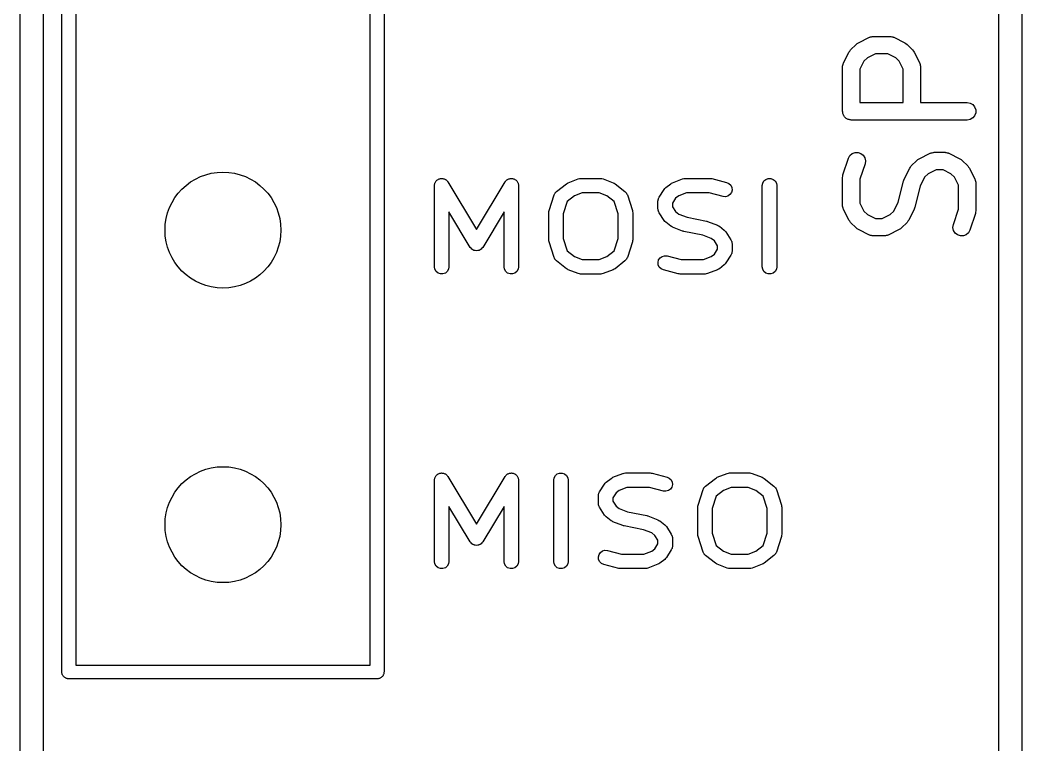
# Model space of a CAD drawing. Extents: x 10 to 287, y -200 to -10.
# Drawn here: x 74.19 to 82.84, y -99.18 to -92.93 of the extents above; entities that cross this region are included whole.
import ezdxf

# ---------------------------------------------------------------- set-up
doc = ezdxf.new("R2010")
doc.units = 0
doc.header["$MEASUREMENT"] = 0
doc.layers.add('BLACK', color=7, linetype='CONTINUOUS')

msp = doc.modelspace()

# ---------------------------------------------------------------- linework, layer by layer
at = {"layer": 'Black'}
for p, q in [((74.195, -101.346), (74.195, -85.471)), ((82.8405, -85.471), (82.8405, -101.346)), ((74.395, -85.571), (74.395, -101.246)), ((82.6405, -101.246), (82.6405, -85.571)), ((74.556, -98.552), (74.556, -85.792)), ((77.336, -85.792), (77.336, -98.552)), ((74.676, -85.852), (74.676, -98.492)), ((77.216, -98.492), (77.216, -85.852)), ((81.4291, -93.1271), (81.5243, -93.0795)), ((81.5243, -93.0795), (81.5285, -93.0783)), ((81.5285, -93.0783), (81.5322, -93.0761)), ((81.5322, -93.0761), (81.5409, -93.0746)), ((81.5409, -93.0746), (81.5493, -93.0721)), ((81.5493, -93.0721), (81.5536, -93.0723)), ((81.5536, -93.0723), (81.5579, -93.0716)), ((81.5579, -93.0716), (81.7007, -93.0716)), ((81.7007, -93.0716), (81.705, -93.0723)), ((81.705, -93.0723), (81.7093, -93.0721)), ((81.7093, -93.0721), (81.7177, -93.0746)), ((81.7177, -93.0746), (81.7264, -93.0761)), ((81.7264, -93.0761), (81.7301, -93.0783)), ((81.7301, -93.0783), (81.7343, -93.0795)), ((81.7343, -93.0795), (81.8295, -93.1271)), ((81.3551, -93.1986), (81.362, -93.1888)), ((81.362, -93.1888), (81.4096, -93.1412)), ((81.4096, -93.1412), (81.4194, -93.1343)), ((81.4194, -93.1343), (81.4291, -93.1271)), ((81.8295, -93.1271), (81.8392, -93.1343)), ((81.8392, -93.1343), (81.849, -93.1412)), ((81.849, -93.1412), (81.8966, -93.1888)), ((81.8966, -93.1888), (81.9035, -93.1986)), ((81.3003, -93.3035), (81.3479, -93.2083)), ((81.3479, -93.2083), (81.3551, -93.1986)), ((81.507, -93.2558), (81.4766, -93.2862)), ((81.5756, -93.2216), (81.507, -93.2558)), ((81.683, -93.2216), (81.5756, -93.2216)), ((81.7515, -93.2558), (81.683, -93.2216)), ((81.7819, -93.2862), (81.7515, -93.2558)), ((81.9035, -93.1986), (81.9107, -93.2083)), ((81.9107, -93.2083), (81.9583, -93.3035)), ((81.2924, -93.337), (81.2931, -93.3328)), ((81.2924, -93.718), (81.2924, -93.337)), ((81.2929, -93.3285), (81.2954, -93.3201)), ((81.2931, -93.3328), (81.2929, -93.3285)), ((81.2954, -93.3201), (81.2969, -93.3114)), ((81.2969, -93.3114), (81.2991, -93.3076)), ((81.2991, -93.3076), (81.3003, -93.3035)), ((81.4766, -93.2862), (81.4424, -93.3548)), ((81.4424, -93.3548), (81.4424, -93.643)), ((81.8162, -93.3548), (81.7819, -93.2862)), ((81.8162, -93.643), (81.8162, -93.3548)), ((81.9583, -93.3035), (81.9595, -93.3076)), ((81.9595, -93.3076), (81.9617, -93.3114)), ((81.9617, -93.3114), (81.9632, -93.3201)), ((81.9632, -93.3201), (81.9657, -93.3285)), ((81.9657, -93.3285), (81.9654, -93.3328)), ((81.9654, -93.3328), (81.9662, -93.337)), ((81.9662, -93.337), (81.9662, -93.643)), ((81.4424, -93.643), (81.8162, -93.643)), ((81.9662, -93.643), (82.3674, -93.643)), ((82.3674, -93.643), (82.393, -93.6475)), ((82.393, -93.6475), (82.4156, -93.6605)), ((82.4156, -93.6605), (82.4323, -93.6805)), ((82.4323, -93.6805), (82.4412, -93.705)), ((82.4412, -93.705), (82.4412, -93.731)), ((81.2935, -93.7245), (81.2924, -93.718)), ((81.2935, -93.731), (81.2935, -93.7245)), ((81.2958, -93.7372), (81.2935, -93.731)), ((81.2969, -93.7437), (81.2958, -93.7372)), ((81.3002, -93.7493), (81.2969, -93.7437)), ((81.3024, -93.7555), (81.3002, -93.7493)), ((81.3066, -93.7605), (81.3024, -93.7555)), ((81.3099, -93.7662), (81.3066, -93.7605)), ((81.315, -93.7704), (81.3099, -93.7662)), ((81.3192, -93.7755), (81.315, -93.7704)), ((81.3249, -93.7787), (81.3192, -93.7755)), ((81.3299, -93.783), (81.3249, -93.7787)), ((81.336, -93.7852), (81.3299, -93.783)), ((81.3417, -93.7885), (81.336, -93.7852)), ((81.3482, -93.7896), (81.3417, -93.7885)), ((81.3544, -93.7919), (81.3482, -93.7896)), ((81.3609, -93.7919), (81.3544, -93.7919)), ((81.3674, -93.793), (81.3609, -93.7919)), ((82.3674, -93.793), (81.3674, -93.793)), ((82.393, -93.7885), (82.3674, -93.793)), ((82.4156, -93.7755), (82.393, -93.7885)), ((82.4323, -93.7555), (82.4156, -93.7755)), ((82.4412, -93.731), (82.4323, -93.7555)), ((81.2962, -94.2657), (81.3438, -94.1229)), ((81.3438, -94.1229), (81.3563, -94.0999)), ((81.3563, -94.0999), (81.3757, -94.0827)), ((81.3757, -94.0827), (81.4, -94.0731)), ((81.4, -94.0731), (81.426, -94.0724)), ((81.426, -94.0724), (81.4507, -94.0806)), ((81.4507, -94.0806), (81.4711, -94.0968)), ((81.4711, -94.0968), (81.4847, -94.119)), ((81.4847, -94.119), (81.49, -94.1445)), ((81.49, -94.1445), (81.4862, -94.1703)), ((81.8858, -94.1888), (81.9334, -94.1412)), ((81.9334, -94.1412), (81.9432, -94.1343)), ((81.9432, -94.1343), (81.9529, -94.1271)), ((81.9529, -94.1271), (82.0481, -94.0795)), ((82.0481, -94.0795), (82.0523, -94.0783)), ((82.0523, -94.0783), (82.056, -94.0761)), ((82.056, -94.0761), (82.0647, -94.0746)), ((82.0647, -94.0746), (82.0731, -94.0721)), ((82.0731, -94.0721), (82.0774, -94.0723)), ((82.0774, -94.0723), (82.0817, -94.0716)), ((82.0817, -94.0716), (82.1769, -94.0716)), ((82.1769, -94.0716), (82.1812, -94.0723)), ((82.1812, -94.0723), (82.1855, -94.0721)), ((82.1855, -94.0721), (82.1939, -94.0746)), ((82.1939, -94.0746), (82.2026, -94.0761)), ((82.2026, -94.0761), (82.2063, -94.0783)), ((82.2063, -94.0783), (82.2104, -94.0795)), ((82.2104, -94.0795), (82.3057, -94.1271)), ((82.3057, -94.1271), (82.3153, -94.1343)), ((82.3153, -94.1343), (82.3252, -94.1412)), ((82.3252, -94.1412), (82.3728, -94.1888)), ((81.4862, -94.1703), (81.4424, -94.3016)), ((81.8241, -94.3035), (81.8717, -94.2083)), ((81.8717, -94.2083), (81.8789, -94.1986)), ((81.8789, -94.1986), (81.8858, -94.1888)), ((82.0994, -94.2216), (82.0309, -94.2558)), ((82.1592, -94.2216), (82.0994, -94.2216)), ((82.2277, -94.2558), (82.1592, -94.2216)), ((82.3728, -94.1888), (82.3797, -94.1986)), ((82.3797, -94.1986), (82.3868, -94.2083)), ((82.3868, -94.2083), (82.4345, -94.3035)), ((77.7828, -94.3237), (77.7858, -94.3185)), ((77.7858, -94.3185), (77.7896, -94.3153)), ((77.7896, -94.3153), (77.7927, -94.3115)), ((77.7927, -94.3115), (77.7979, -94.3084)), ((77.7979, -94.3084), (77.8025, -94.3045)), ((77.8025, -94.3045), (77.8071, -94.3028)), ((77.8071, -94.3028), (77.8114, -94.3003)), ((77.8114, -94.3003), (77.8172, -94.2992)), ((77.8172, -94.2992), (77.8229, -94.2971)), ((77.8229, -94.2971), (77.8278, -94.2971)), ((77.8278, -94.2971), (77.8327, -94.2962)), ((77.8327, -94.2962), (77.8386, -94.2971)), ((77.8386, -94.2971), (77.8446, -94.2971)), ((77.8446, -94.2971), (77.8492, -94.2988)), ((77.8492, -94.2988), (77.8541, -94.2996)), ((77.8541, -94.2996), (77.8593, -94.3025)), ((77.8593, -94.3025), (77.865, -94.3045)), ((77.865, -94.3045), (77.8688, -94.3077)), ((77.8688, -94.3077), (77.8731, -94.3101)), ((77.8731, -94.3101), (77.877, -94.3146)), ((77.877, -94.3146), (77.8816, -94.3185)), ((77.8816, -94.3185), (77.8841, -94.3228)), ((78.3834, -94.3228), (78.3858, -94.3185)), ((78.3858, -94.3185), (78.3904, -94.3146)), ((78.3904, -94.3146), (78.3944, -94.3101)), ((78.3944, -94.3101), (78.3987, -94.3077)), ((78.3987, -94.3077), (78.4025, -94.3045)), ((78.4025, -94.3045), (78.4081, -94.3025)), ((78.4081, -94.3025), (78.4133, -94.2996)), ((78.4133, -94.2996), (78.4182, -94.2988)), ((78.4182, -94.2988), (78.4229, -94.2971)), ((78.4229, -94.2971), (78.4288, -94.2971)), ((78.4288, -94.2971), (78.4348, -94.2962)), ((78.4348, -94.2962), (78.4396, -94.2971)), ((78.4396, -94.2971), (78.4446, -94.2971)), ((78.4446, -94.2971), (78.4502, -94.2992)), ((78.4502, -94.2992), (78.4561, -94.3003)), ((78.4561, -94.3003), (78.4603, -94.3028)), ((78.4603, -94.3028), (78.465, -94.3045)), ((78.465, -94.3045), (78.4696, -94.3084)), ((78.4696, -94.3084), (78.4747, -94.3115)), ((78.4747, -94.3115), (78.4778, -94.3153)), ((78.4778, -94.3153), (78.4816, -94.3185)), ((78.4816, -94.3185), (78.4846, -94.3237)), ((78.9253, -94.3337), (79.0111, -94.3004)), ((79.0111, -94.3004), (79.0117, -94.3003)), ((79.0117, -94.3003), (79.0123, -94.2999)), ((79.0123, -94.2999), (79.0224, -94.2982)), ((79.0224, -94.2982), (79.0323, -94.2962)), ((79.0323, -94.2962), (79.033, -94.2963)), ((79.033, -94.2963), (79.0337, -94.2962)), ((79.0337, -94.2962), (79.2051, -94.2962)), ((79.2051, -94.2962), (79.2058, -94.2963)), ((79.2058, -94.2963), (79.2065, -94.2962)), ((79.2065, -94.2962), (79.2165, -94.2982)), ((79.2165, -94.2982), (79.2265, -94.2999)), ((79.2265, -94.2999), (79.2271, -94.3003)), ((79.2271, -94.3003), (79.2278, -94.3004)), ((79.2278, -94.3004), (79.3135, -94.3337)), ((79.8253, -94.3337), (79.9111, -94.3004)), ((79.9111, -94.3004), (79.9117, -94.3003)), ((79.9117, -94.3003), (79.9123, -94.2999)), ((79.9123, -94.2999), (79.9224, -94.2982)), ((79.9224, -94.2982), (79.9323, -94.2962)), ((79.9323, -94.2962), (79.933, -94.2963)), ((79.933, -94.2963), (79.9337, -94.2962)), ((79.9337, -94.2962), (80.148, -94.2962)), ((80.148, -94.2962), (80.1558, -94.2975)), ((80.1558, -94.2975), (80.1637, -94.2982)), ((80.1637, -94.2982), (80.2923, -94.3315)), ((80.6036, -94.3373), (80.6144, -94.3185)), ((80.6144, -94.3185), (80.631, -94.3045)), ((80.631, -94.3045), (80.6514, -94.2971)), ((80.6514, -94.2971), (80.6731, -94.2971)), ((80.6731, -94.2971), (80.6935, -94.3045)), ((80.6935, -94.3045), (80.7102, -94.3185)), ((80.7102, -94.3185), (80.721, -94.3373)), ((81.2924, -94.2894), (81.2945, -94.2776)), ((81.2924, -94.5275), (81.2924, -94.2894)), ((81.2945, -94.2776), (81.2962, -94.2657)), ((81.4424, -94.3016), (81.4424, -94.5098)), ((81.7728, -94.5013), (81.8184, -94.3189)), ((81.8184, -94.3189), (81.8218, -94.3114)), ((81.8218, -94.3114), (81.8241, -94.3035)), ((82.0004, -94.2862), (81.962, -94.3632)), ((82.0309, -94.2558), (82.0004, -94.2862)), ((82.2581, -94.2862), (82.2277, -94.2558)), ((82.2924, -94.3548), (82.2581, -94.2862)), ((82.4345, -94.3035), (82.4357, -94.3076)), ((82.4357, -94.3076), (82.4379, -94.3114)), ((82.4379, -94.3114), (82.4394, -94.3201)), ((82.4394, -94.3201), (82.4419, -94.3285)), ((77.7712, -94.3587), (77.7721, -94.3538)), ((77.7712, -95.0587), (77.7712, -94.3587)), ((77.772, -94.3489), (77.7739, -94.3432)), ((77.7721, -94.3538), (77.772, -94.3489)), ((77.7739, -94.3432), (77.775, -94.3373)), ((77.775, -94.3373), (77.7775, -94.333)), ((77.7775, -94.333), (77.7791, -94.3283)), ((77.7791, -94.3283), (77.7828, -94.3237)), ((77.8841, -94.3228), (77.8873, -94.3265)), ((77.8873, -94.3265), (78.1337, -94.7372)), ((78.1337, -94.7372), (78.3801, -94.3265)), ((78.3801, -94.3265), (78.3834, -94.3228)), ((78.4846, -94.3237), (78.4884, -94.3283)), ((78.4884, -94.3283), (78.49, -94.333)), ((78.49, -94.333), (78.4924, -94.3373)), ((78.4924, -94.3373), (78.4935, -94.3432)), ((78.4935, -94.3432), (78.4954, -94.3489)), ((78.4954, -94.3489), (78.4954, -94.3538)), ((78.4954, -94.3538), (78.4962, -94.3587)), ((78.4962, -94.3587), (78.4962, -95.0587)), ((78.8239, -94.4093), (78.9096, -94.3427)), ((78.9096, -94.3427), (78.9176, -94.3384)), ((78.9176, -94.3384), (78.9253, -94.3337)), ((79.3135, -94.3337), (79.3212, -94.3384)), ((79.3212, -94.3384), (79.3292, -94.3427)), ((79.3292, -94.3427), (79.4149, -94.4093)), ((79.7097, -94.4582), (79.7526, -94.3915)), ((79.7526, -94.3915), (79.7597, -94.3838)), ((79.7597, -94.3838), (79.7668, -94.376)), ((79.7668, -94.376), (79.8096, -94.3427)), ((79.8096, -94.3427), (79.8176, -94.3384)), ((79.8176, -94.3384), (79.8253, -94.3337)), ((80.2923, -94.3315), (80.312, -94.3405)), ((80.312, -94.3405), (80.3275, -94.3557)), ((80.3275, -94.3557), (80.3368, -94.3753)), ((80.3389, -94.3969), (80.3334, -94.418)), ((80.3368, -94.3753), (80.3389, -94.3969)), ((80.5998, -94.3587), (80.6036, -94.3373)), ((80.5998, -95.0587), (80.5998, -94.3587)), ((80.721, -94.3373), (80.7248, -94.3587)), ((80.7248, -94.3587), (80.7248, -95.0587)), ((81.962, -94.3632), (81.9163, -94.5457)), ((82.2924, -94.563), (82.2924, -94.3548)), ((82.4419, -94.3285), (82.4416, -94.3328)), ((82.4416, -94.3328), (82.4424, -94.337)), ((82.4424, -94.337), (82.4424, -94.5751)), ((78.7599, -94.5729), (78.8028, -94.4395)), ((78.8028, -94.4395), (78.8064, -94.4327)), ((78.8064, -94.4327), (78.8094, -94.4254)), ((78.8094, -94.4254), (78.8115, -94.4231)), ((78.8115, -94.4231), (78.8129, -94.4203)), ((78.8129, -94.4203), (78.8187, -94.4151)), ((78.8187, -94.4151), (78.8239, -94.4093)), ((78.9792, -94.4469), (78.9159, -94.4962)), ((79.0454, -94.4212), (78.9792, -94.4469)), ((79.1934, -94.4212), (79.0454, -94.4212)), ((79.2597, -94.4469), (79.1934, -94.4212)), ((79.323, -94.4962), (79.2597, -94.4469)), ((79.4149, -94.4093), (79.4202, -94.4151)), ((79.4202, -94.4151), (79.4259, -94.4203)), ((79.4259, -94.4203), (79.4274, -94.4231)), ((79.4274, -94.4231), (79.4295, -94.4254)), ((79.4295, -94.4254), (79.4324, -94.4327)), ((79.4324, -94.4327), (79.4361, -94.4395)), ((79.4361, -94.4395), (79.4789, -94.5729)), ((79.6998, -94.492), (79.701, -94.4852)), ((79.6998, -94.5587), (79.6998, -94.492)), ((79.701, -94.4852), (79.7013, -94.4782)), ((79.7013, -94.4782), (79.7029, -94.4745)), ((79.7029, -94.4745), (79.7036, -94.4706)), ((79.7036, -94.4706), (79.707, -94.4646)), ((79.707, -94.4646), (79.7097, -94.4582)), ((79.8519, -94.4681), (79.8248, -94.5104)), ((79.8792, -94.4469), (79.8519, -94.4681)), ((79.9454, -94.4212), (79.8792, -94.4469)), ((80.14, -94.4212), (79.9454, -94.4212)), ((80.2609, -94.4525), (80.14, -94.4212)), ((80.2825, -94.4542), (80.2609, -94.4525)), ((80.3034, -94.4484), (80.2825, -94.4542)), ((80.3211, -94.4358), (80.3034, -94.4484)), ((80.3334, -94.418), (80.3211, -94.4358)), ((78.7586, -94.5825), (78.7599, -94.5729)), ((78.9159, -94.4962), (78.8819, -94.6018)), ((79.3569, -94.6018), (79.323, -94.4962)), ((79.4789, -94.5729), (79.4802, -94.5825)), ((79.701, -94.5655), (79.6998, -94.5587)), ((79.7013, -94.5724), (79.701, -94.5655)), ((79.7029, -94.5761), (79.7013, -94.5724)), ((79.7036, -94.58), (79.7029, -94.5761)), ((79.707, -94.5861), (79.7036, -94.58)), ((79.8248, -94.5104), (79.8248, -94.5403)), ((79.8248, -94.5403), (79.8519, -94.5826)), ((81.2931, -94.5318), (81.2924, -94.5275)), ((81.2929, -94.5361), (81.2931, -94.5318)), ((81.2954, -94.5445), (81.2929, -94.5361)), ((81.2969, -94.5532), (81.2954, -94.5445)), ((81.2991, -94.5569), (81.2969, -94.5532)), ((81.3003, -94.5611), (81.2991, -94.5569)), ((81.3479, -94.6563), (81.3003, -94.5611)), ((81.4424, -94.5098), (81.4766, -94.5783)), ((81.4766, -94.5783), (81.507, -94.6087)), ((81.7039, -94.6087), (81.7343, -94.5783)), ((81.7343, -94.5783), (81.7728, -94.5013)), ((81.9107, -94.5611), (81.863, -94.6563)), ((81.913, -94.5532), (81.9107, -94.5611)), ((81.9163, -94.5457), (81.913, -94.5532)), ((82.2486, -94.6943), (82.2924, -94.563)), ((82.4424, -94.5751), (82.4403, -94.587)), ((78.0801, -94.8908), (77.8962, -94.5843)), ((77.8962, -94.5843), (77.8962, -95.0587)), ((78.3712, -94.5843), (78.1873, -94.8908)), ((78.3712, -95.0587), (78.3712, -94.5843)), ((78.7569, -94.592), (78.7586, -94.5825)), ((78.7569, -94.8253), (78.7569, -94.592)), ((78.8819, -94.6018), (78.8819, -94.8155)), ((79.3569, -94.8155), (79.3569, -94.6018)), ((79.4802, -94.5825), (79.4819, -94.592)), ((79.4819, -94.592), (79.4819, -94.8253)), ((79.7097, -94.5925), (79.707, -94.5861)), ((79.7526, -94.6591), (79.7097, -94.5925)), ((79.7597, -94.6669), (79.7526, -94.6591)), ((79.7668, -94.6747), (79.7597, -94.6669)), ((79.8519, -94.5826), (79.8792, -94.6037)), ((79.8792, -94.6037), (79.9511, -94.6317)), ((79.9511, -94.6317), (80.1171, -94.664)), ((80.1171, -94.664), (80.1223, -94.666)), ((80.1223, -94.666), (80.1278, -94.6671)), ((80.1278, -94.6671), (80.2135, -94.7004)), ((81.3551, -94.666), (81.3479, -94.6563)), ((81.362, -94.6758), (81.3551, -94.666)), ((81.507, -94.6087), (81.5756, -94.643)), ((81.5756, -94.643), (81.6354, -94.643)), ((81.6354, -94.643), (81.7039, -94.6087)), ((81.8559, -94.666), (81.849, -94.6758)), ((81.863, -94.6563), (81.8559, -94.666)), ((82.4385, -94.5989), (82.3909, -94.7417)), ((82.4403, -94.587), (82.4385, -94.5989)), ((79.8096, -94.708), (79.7668, -94.6747)), ((79.8176, -94.7122), (79.8096, -94.708)), ((79.8253, -94.7169), (79.8176, -94.7122)), ((79.9111, -94.7502), (79.8253, -94.7169)), ((79.9166, -94.7513), (79.9111, -94.7502)), ((79.9218, -94.7534), (79.9166, -94.7513)), ((80.0877, -94.7856), (79.9218, -94.7534)), ((80.2135, -94.7004), (80.2212, -94.7051)), ((80.2212, -94.7051), (80.2292, -94.7093)), ((80.2292, -94.7093), (80.2721, -94.7427)), ((80.2721, -94.7427), (80.2791, -94.7505)), ((80.2791, -94.7505), (80.2863, -94.7582)), ((81.4096, -94.7234), (81.362, -94.6758)), ((81.4194, -94.7303), (81.4096, -94.7234)), ((81.4291, -94.7375), (81.4194, -94.7303)), ((81.5243, -94.7851), (81.4291, -94.7375)), ((81.7819, -94.7375), (81.6866, -94.7851)), ((81.7915, -94.7303), (81.7819, -94.7375)), ((81.8014, -94.7234), (81.7915, -94.7303)), ((81.849, -94.6758), (81.8014, -94.7234)), ((82.2448, -94.72), (82.2486, -94.6943)), ((82.25, -94.7456), (82.2448, -94.72)), ((82.2636, -94.7678), (82.25, -94.7456)), ((82.3909, -94.7417), (82.3785, -94.7646)), ((78.7586, -94.8349), (78.7569, -94.8253)), ((78.7599, -94.8445), (78.7586, -94.8349)), ((78.8819, -94.8155), (78.9159, -94.9212)), ((79.323, -94.9212), (79.3569, -94.8155)), ((79.4802, -94.8349), (79.4789, -94.8445)), ((79.4819, -94.8253), (79.4802, -94.8349)), ((80.1597, -94.8136), (80.0877, -94.7856)), ((80.1869, -94.8348), (80.1597, -94.8136)), ((80.2141, -94.877), (80.1869, -94.8348)), ((80.2863, -94.7582), (80.3291, -94.8249)), ((80.3291, -94.8249), (80.3318, -94.8313)), ((80.3318, -94.8313), (80.3353, -94.8373)), ((80.3353, -94.8373), (80.336, -94.8412)), ((81.5285, -94.7863), (81.5243, -94.7851)), ((81.5322, -94.7885), (81.5285, -94.7863)), ((81.5409, -94.79), (81.5322, -94.7885)), ((81.5493, -94.7925), (81.5409, -94.79)), ((81.5536, -94.7922), (81.5493, -94.7925)), ((81.5579, -94.793), (81.5536, -94.7922)), ((81.6531, -94.793), (81.5579, -94.793)), ((81.6574, -94.7922), (81.6531, -94.793)), ((81.6617, -94.7925), (81.6574, -94.7922)), ((81.6701, -94.79), (81.6617, -94.7925)), ((81.6787, -94.7885), (81.6701, -94.79)), ((81.6825, -94.7863), (81.6787, -94.7885)), ((81.6866, -94.7851), (81.6825, -94.7863)), ((82.284, -94.784), (82.2636, -94.7678)), ((82.3088, -94.7922), (82.284, -94.784)), ((82.3348, -94.7915), (82.3088, -94.7922)), ((82.359, -94.7819), (82.3348, -94.7915)), ((82.3785, -94.7646), (82.359, -94.7819)), ((78.0865, -94.8982), (78.0801, -94.8908)), ((78.0927, -94.9059), (78.0865, -94.8982)), ((78.0937, -94.9064), (78.0927, -94.9059)), ((78.0944, -94.9072), (78.0937, -94.9064)), ((78.1029, -94.912), (78.0944, -94.9072)), ((78.1114, -94.917), (78.1029, -94.912)), ((78.1124, -94.9172), (78.1114, -94.917)), ((78.1133, -94.9177), (78.1124, -94.9172)), ((78.123, -94.9193), (78.1133, -94.9177)), ((78.1327, -94.9212), (78.123, -94.9193)), ((78.1337, -94.921), (78.1327, -94.9212)), ((78.1348, -94.9212), (78.1337, -94.921)), ((78.1444, -94.9193), (78.1348, -94.9212)), ((78.1541, -94.9177), (78.1444, -94.9193)), ((78.155, -94.9172), (78.1541, -94.9177)), ((78.1561, -94.917), (78.155, -94.9172)), ((78.1645, -94.912), (78.1561, -94.917)), ((78.1731, -94.9072), (78.1645, -94.912)), ((78.1738, -94.9064), (78.1731, -94.9072)), ((78.1747, -94.9059), (78.1738, -94.9064)), ((78.1809, -94.8982), (78.1747, -94.9059)), ((78.1873, -94.8908), (78.1809, -94.8982)), ((78.8028, -94.9778), (78.7599, -94.8445)), ((78.9159, -94.9212), (78.9792, -94.9704)), ((79.2597, -94.9704), (79.323, -94.9212)), ((79.4789, -94.8445), (79.4361, -94.9778)), ((80.1869, -94.9492), (80.2141, -94.907)), ((80.2141, -94.907), (80.2141, -94.877)), ((80.336, -94.8412), (80.3375, -94.8449)), ((80.3375, -94.8449), (80.3379, -94.8518)), ((80.3379, -94.8518), (80.3391, -94.8587)), ((80.3391, -94.9253), (80.3379, -94.9322)), ((80.3391, -94.8587), (80.3391, -94.9253)), ((78.8064, -94.9847), (78.8028, -94.9778)), ((78.8094, -94.9919), (78.8064, -94.9847)), ((78.8115, -94.9942), (78.8094, -94.9919)), ((78.8129, -94.997), (78.8115, -94.9942)), ((78.8187, -95.0022), (78.8129, -94.997)), ((78.8239, -95.008), (78.8187, -95.0022)), ((78.9096, -95.0747), (78.8239, -95.008)), ((78.9792, -94.9704), (79.0454, -94.9962)), ((79.0454, -94.9962), (79.1934, -94.9962)), ((79.1934, -94.9962), (79.2597, -94.9704)), ((79.4149, -95.008), (79.3292, -95.0747)), ((79.4202, -95.0022), (79.4149, -95.008)), ((79.4259, -94.997), (79.4202, -95.0022)), ((79.4274, -94.9942), (79.4259, -94.997)), ((79.4295, -94.9919), (79.4274, -94.9942)), ((79.4324, -94.9847), (79.4295, -94.9919)), ((79.4361, -94.9778), (79.4324, -94.9847)), ((79.7, -95.0204), (79.7054, -94.9994)), ((79.7054, -94.9994), (79.7177, -94.9815)), ((79.7177, -94.9815), (79.7354, -94.9689)), ((79.7354, -94.9689), (79.7563, -94.9631)), ((79.7563, -94.9631), (79.778, -94.9648)), ((79.778, -94.9648), (79.8988, -94.9962)), ((79.8988, -94.9962), (80.0934, -94.9962)), ((80.0934, -94.9962), (80.1597, -94.9704)), ((80.1597, -94.9704), (80.1869, -94.9492)), ((80.3291, -94.9591), (80.2863, -95.0258)), ((80.3318, -94.9527), (80.3291, -94.9591)), ((80.3353, -94.9467), (80.3318, -94.9527)), ((80.336, -94.9428), (80.3353, -94.9467)), ((80.3375, -94.9391), (80.336, -94.9428)), ((80.3379, -94.9322), (80.3375, -94.9391)), ((77.775, -95.08), (77.7712, -95.0587)), ((77.7858, -95.0988), (77.775, -95.08)), ((77.8025, -95.1128), (77.7858, -95.0988)), ((77.8816, -95.0988), (77.865, -95.1128)), ((77.8924, -95.08), (77.8816, -95.0988)), ((77.8962, -95.0587), (77.8924, -95.08)), ((78.375, -95.08), (78.3712, -95.0587)), ((78.3858, -95.0988), (78.375, -95.08)), ((78.4025, -95.1128), (78.3858, -95.0988)), ((78.4816, -95.0988), (78.465, -95.1128)), ((78.4924, -95.08), (78.4816, -95.0988)), ((78.4962, -95.0587), (78.4924, -95.08)), ((78.9176, -95.0789), (78.9096, -95.0747)), ((78.9253, -95.0836), (78.9176, -95.0789)), ((79.0111, -95.1169), (78.9253, -95.0836)), ((79.3135, -95.0836), (79.2278, -95.1169)), ((79.3212, -95.0789), (79.3135, -95.0836)), ((79.3292, -95.0747), (79.3212, -95.0789)), ((79.702, -95.042), (79.7, -95.0204)), ((79.7114, -95.0616), (79.702, -95.042)), ((79.7269, -95.0768), (79.7114, -95.0616)), ((79.7466, -95.0858), (79.7269, -95.0768)), ((79.8752, -95.1192), (79.7466, -95.0858)), ((80.2135, -95.0836), (80.1278, -95.1169)), ((80.2212, -95.0789), (80.2135, -95.0836)), ((80.2292, -95.0747), (80.2212, -95.0789)), ((80.2721, -95.0413), (80.2292, -95.0747)), ((80.2791, -95.0335), (80.2721, -95.0413)), ((80.2863, -95.0258), (80.2791, -95.0335)), ((80.6036, -95.08), (80.5998, -95.0587)), ((80.6144, -95.0988), (80.6036, -95.08)), ((80.631, -95.1128), (80.6144, -95.0988)), ((80.7102, -95.0988), (80.6935, -95.1128)), ((80.721, -95.08), (80.7102, -95.0988)), ((80.7248, -95.0587), (80.721, -95.08)), ((77.8229, -95.1202), (77.8025, -95.1128)), ((77.8446, -95.1202), (77.8229, -95.1202)), ((77.865, -95.1128), (77.8446, -95.1202)), ((78.4229, -95.1202), (78.4025, -95.1128)), ((78.4446, -95.1202), (78.4229, -95.1202)), ((78.465, -95.1128), (78.4446, -95.1202)), ((79.0117, -95.1171), (79.0111, -95.1169)), ((79.0123, -95.1174), (79.0117, -95.1171)), ((79.0224, -95.1192), (79.0123, -95.1174)), ((79.0323, -95.1212), (79.0224, -95.1192)), ((79.033, -95.121), (79.0323, -95.1212)), ((79.0337, -95.1212), (79.033, -95.121)), ((79.2051, -95.1212), (79.0337, -95.1212)), ((79.2058, -95.121), (79.2051, -95.1212)), ((79.2065, -95.1212), (79.2058, -95.121)), ((79.2165, -95.1192), (79.2065, -95.1212)), ((79.2265, -95.1174), (79.2165, -95.1192)), ((79.2271, -95.1171), (79.2265, -95.1174)), ((79.2278, -95.1169), (79.2271, -95.1171)), ((79.8831, -95.1198), (79.8752, -95.1192)), ((79.8909, -95.1212), (79.8831, -95.1198)), ((80.1051, -95.1212), (79.8909, -95.1212)), ((80.1058, -95.121), (80.1051, -95.1212)), ((80.1065, -95.1212), (80.1058, -95.121)), ((80.1165, -95.1192), (80.1065, -95.1212)), ((80.1265, -95.1174), (80.1165, -95.1192)), ((80.1271, -95.1171), (80.1265, -95.1174)), ((80.1278, -95.1169), (80.1271, -95.1171)), ((80.6514, -95.1202), (80.631, -95.1128)), ((80.6731, -95.1202), (80.6514, -95.1202)), ((80.6935, -95.1128), (80.6731, -95.1202)), ((77.7712, -96.8987), (77.7721, -96.8938)), ((77.7712, -97.5987), (77.7712, -96.8987)), ((77.772, -96.8889), (77.7739, -96.8832)), ((77.7721, -96.8938), (77.772, -96.8889)), ((77.7739, -96.8832), (77.775, -96.8773)), ((77.775, -96.8773), (77.7775, -96.873)), ((77.7775, -96.873), (77.7791, -96.8683)), ((77.7791, -96.8683), (77.7828, -96.8637)), ((77.7828, -96.8637), (77.7858, -96.8585)), ((77.7858, -96.8585), (77.7896, -96.8553)), ((77.7896, -96.8553), (77.7927, -96.8515)), ((77.7927, -96.8515), (77.7979, -96.8484)), ((77.7979, -96.8484), (77.8025, -96.8445)), ((77.8025, -96.8445), (77.8071, -96.8428)), ((77.8071, -96.8428), (77.8114, -96.8403)), ((77.8114, -96.8403), (77.8172, -96.8392)), ((77.8172, -96.8392), (77.8229, -96.8371)), ((77.8229, -96.8371), (77.8278, -96.8371)), ((77.8278, -96.8371), (77.8327, -96.8362)), ((77.8327, -96.8362), (77.8386, -96.8371)), ((77.8386, -96.8371), (77.8446, -96.8371)), ((77.8446, -96.8371), (77.8492, -96.8388)), ((77.8492, -96.8388), (77.8541, -96.8396)), ((77.8541, -96.8396), (77.8593, -96.8425)), ((77.8593, -96.8425), (77.865, -96.8445)), ((77.865, -96.8445), (77.8688, -96.8477)), ((77.8688, -96.8477), (77.8731, -96.8501)), ((77.8731, -96.8501), (77.877, -96.8546)), ((77.877, -96.8546), (77.8816, -96.8585)), ((77.8816, -96.8585), (77.8841, -96.8628)), ((77.8841, -96.8628), (77.8873, -96.8665)), ((77.8873, -96.8665), (78.1337, -97.2772)), ((78.1337, -97.2772), (78.3801, -96.8665)), ((78.3801, -96.8665), (78.3834, -96.8628)), ((78.3834, -96.8628), (78.3858, -96.8585)), ((78.3858, -96.8585), (78.3904, -96.8546)), ((78.3904, -96.8546), (78.3944, -96.8501)), ((78.3944, -96.8501), (78.3987, -96.8477)), ((78.3987, -96.8477), (78.4025, -96.8445)), ((78.4025, -96.8445), (78.4081, -96.8425)), ((78.4081, -96.8425), (78.4133, -96.8396)), ((78.4133, -96.8396), (78.4182, -96.8388)), ((78.4182, -96.8388), (78.4229, -96.8371)), ((78.4229, -96.8371), (78.4288, -96.8371)), ((78.4288, -96.8371), (78.4348, -96.8362)), ((78.4348, -96.8362), (78.4396, -96.8371)), ((78.4396, -96.8371), (78.4446, -96.8371)), ((78.4446, -96.8371), (78.4502, -96.8392)), ((78.4502, -96.8392), (78.4561, -96.8403)), ((78.4561, -96.8403), (78.4603, -96.8428)), ((78.4603, -96.8428), (78.465, -96.8445)), ((78.465, -96.8445), (78.4696, -96.8484)), ((78.4696, -96.8484), (78.4747, -96.8515)), ((78.4747, -96.8515), (78.4778, -96.8553)), ((78.4778, -96.8553), (78.4816, -96.8585)), ((78.4816, -96.8585), (78.4846, -96.8637)), ((78.4846, -96.8637), (78.4884, -96.8683)), ((78.4884, -96.8683), (78.49, -96.873)), ((78.49, -96.873), (78.4924, -96.8773)), ((78.4924, -96.8773), (78.4935, -96.8832)), ((78.4935, -96.8832), (78.4954, -96.8889)), ((78.4954, -96.8889), (78.4954, -96.8938)), ((78.4954, -96.8938), (78.4962, -96.8987)), ((78.4962, -96.8987), (78.4962, -97.5987)), ((78.7998, -96.8987), (78.8036, -96.8773)), ((78.7998, -97.5987), (78.7998, -96.8987)), ((78.8036, -96.8773), (78.8144, -96.8585)), ((78.8144, -96.8585), (78.831, -96.8445)), ((78.831, -96.8445), (78.8514, -96.8371)), ((78.8514, -96.8371), (78.8731, -96.8371)), ((78.8731, -96.8371), (78.8935, -96.8445)), ((78.8935, -96.8445), (78.9102, -96.8585)), ((78.9102, -96.8585), (78.921, -96.8773)), ((78.921, -96.8773), (78.9248, -96.8987)), ((78.9248, -96.8987), (78.9248, -97.5987)), ((79.2454, -96.9238), (79.2525, -96.916)), ((79.2525, -96.916), (79.2953, -96.8827)), ((79.2953, -96.8827), (79.3033, -96.8784)), ((79.3033, -96.8784), (79.3111, -96.8738)), ((79.3111, -96.8738), (79.3968, -96.8404)), ((79.3968, -96.8404), (79.3975, -96.8403)), ((79.3975, -96.8403), (79.3981, -96.8399)), ((79.3981, -96.8399), (79.4081, -96.8382)), ((79.4081, -96.8382), (79.4181, -96.8362)), ((79.4181, -96.8362), (79.4187, -96.8363)), ((79.4187, -96.8363), (79.4194, -96.8362)), ((79.4194, -96.8362), (79.6337, -96.8362)), ((79.6337, -96.8362), (79.6415, -96.8375)), ((79.6415, -96.8375), (79.6494, -96.8382)), ((79.6494, -96.8382), (79.778, -96.8715)), ((79.778, -96.8715), (79.7977, -96.8805)), ((79.7977, -96.8805), (79.8132, -96.8957)), ((79.8132, -96.8957), (79.8225, -96.9153)), ((79.8225, -96.9153), (79.8246, -96.9369)), ((80.1096, -96.9493), (80.1953, -96.8827)), ((80.1953, -96.8827), (80.2033, -96.8784)), ((80.2033, -96.8784), (80.2111, -96.8738)), ((80.2111, -96.8738), (80.2968, -96.8404)), ((80.2968, -96.8404), (80.2975, -96.8403)), ((80.2975, -96.8403), (80.2981, -96.8399)), ((80.2981, -96.8399), (80.3081, -96.8382)), ((80.3081, -96.8382), (80.3181, -96.8362)), ((80.3181, -96.8362), (80.3187, -96.8363)), ((80.3187, -96.8363), (80.3194, -96.8362)), ((80.3194, -96.8362), (80.4909, -96.8362)), ((80.4909, -96.8362), (80.4915, -96.8363)), ((80.4915, -96.8363), (80.4922, -96.8362)), ((80.4922, -96.8362), (80.5022, -96.8382)), ((80.5022, -96.8382), (80.5122, -96.8399)), ((80.5122, -96.8399), (80.5128, -96.8403)), ((80.5128, -96.8403), (80.5135, -96.8404)), ((80.5135, -96.8404), (80.5992, -96.8738)), ((80.5992, -96.8738), (80.607, -96.8784)), ((80.607, -96.8784), (80.6149, -96.8827)), ((80.6149, -96.8827), (80.7007, -96.9493)), ((79.1927, -97.0046), (79.1954, -96.9982)), ((79.1954, -96.9982), (79.2383, -96.9315)), ((79.2383, -96.9315), (79.2454, -96.9238)), ((79.3649, -96.9869), (79.3377, -97.0081)), ((79.4312, -96.9612), (79.3649, -96.9869)), ((79.6257, -96.9612), (79.4312, -96.9612)), ((79.7466, -96.9925), (79.6257, -96.9612)), ((79.7682, -96.9942), (79.7466, -96.9925)), ((79.7892, -96.9884), (79.7682, -96.9942)), ((79.8068, -96.9758), (79.7892, -96.9884)), ((79.8191, -96.958), (79.8068, -96.9758)), ((79.8246, -96.9369), (79.8191, -96.958)), ((80.0456, -97.1129), (80.0885, -96.9795)), ((80.0885, -96.9795), (80.0921, -96.9727)), ((80.0921, -96.9727), (80.0951, -96.9654)), ((80.0951, -96.9654), (80.0972, -96.9631)), ((80.0972, -96.9631), (80.0986, -96.9603)), ((80.0986, -96.9603), (80.1044, -96.9551)), ((80.1044, -96.9551), (80.1096, -96.9493)), ((80.2649, -96.9869), (80.2016, -97.0362)), ((80.3312, -96.9612), (80.2649, -96.9869)), ((80.4791, -96.9612), (80.3312, -96.9612)), ((80.5454, -96.9869), (80.4791, -96.9612)), ((80.6087, -97.0362), (80.5454, -96.9869)), ((80.7007, -96.9493), (80.7059, -96.9551)), ((80.7059, -96.9551), (80.7117, -96.9603)), ((80.7117, -96.9603), (80.7131, -96.9631)), ((80.7131, -96.9631), (80.7152, -96.9654)), ((80.7152, -96.9654), (80.7182, -96.9727)), ((80.7182, -96.9727), (80.7218, -96.9795)), ((80.7218, -96.9795), (80.7646, -97.1129)), ((79.1855, -97.032), (79.1867, -97.0252)), ((79.1855, -97.0987), (79.1855, -97.032)), ((79.1867, -97.0252), (79.187, -97.0182)), ((79.187, -97.0182), (79.1886, -97.0145)), ((79.1886, -97.0145), (79.1893, -97.0106)), ((79.1893, -97.0106), (79.1927, -97.0046)), ((79.3377, -97.0081), (79.3105, -97.0504)), ((79.3105, -97.0504), (79.3105, -97.0803)), ((79.3105, -97.0803), (79.3377, -97.1226)), ((80.2016, -97.0362), (80.1676, -97.1418)), ((80.6426, -97.1418), (80.6087, -97.0362)), ((78.0801, -97.4308), (77.8962, -97.1243)), ((77.8962, -97.1243), (77.8962, -97.5987)), ((78.3712, -97.1243), (78.1873, -97.4308)), ((78.3712, -97.5987), (78.3712, -97.1243)), ((79.1867, -97.1055), (79.1855, -97.0987)), ((79.187, -97.1124), (79.1867, -97.1055)), ((79.1886, -97.1161), (79.187, -97.1124)), ((79.1893, -97.12), (79.1886, -97.1161)), ((79.1927, -97.1261), (79.1893, -97.12)), ((79.1954, -97.1325), (79.1927, -97.1261)), ((79.2383, -97.1991), (79.1954, -97.1325)), ((79.3377, -97.1226), (79.3649, -97.1437)), ((79.3649, -97.1437), (79.4369, -97.1717)), ((79.4369, -97.1717), (79.6028, -97.204)), ((80.0426, -97.132), (80.0443, -97.1225)), ((80.0426, -97.3653), (80.0426, -97.132)), ((80.0443, -97.1225), (80.0456, -97.1129)), ((80.1676, -97.1418), (80.1676, -97.3555)), ((80.6426, -97.3555), (80.6426, -97.1418)), ((80.7646, -97.1129), (80.766, -97.1225)), ((80.766, -97.1225), (80.7676, -97.132)), ((80.7676, -97.132), (80.7676, -97.3653)), ((79.2454, -97.2069), (79.2383, -97.1991)), ((79.2525, -97.2147), (79.2454, -97.2069)), ((79.2953, -97.248), (79.2525, -97.2147)), ((79.3033, -97.2522), (79.2953, -97.248)), ((79.3111, -97.2569), (79.3033, -97.2522)), ((79.3968, -97.2903), (79.3111, -97.2569)), ((79.6028, -97.204), (79.608, -97.206)), ((79.608, -97.206), (79.6135, -97.2071)), ((79.6135, -97.2071), (79.6992, -97.2404)), ((79.6992, -97.2404), (79.7069, -97.2451)), ((79.7069, -97.2451), (79.7149, -97.2493)), ((79.7149, -97.2493), (79.7578, -97.2827)), ((79.4023, -97.2913), (79.3968, -97.2903)), ((79.4075, -97.2934), (79.4023, -97.2913)), ((79.5734, -97.3256), (79.4075, -97.2934)), ((79.6454, -97.3536), (79.5734, -97.3256)), ((79.7578, -97.2827), (79.7649, -97.2905)), ((79.7649, -97.2905), (79.772, -97.2982)), ((79.772, -97.2982), (79.8149, -97.3649)), ((78.0865, -97.4382), (78.0801, -97.4308)), ((78.1873, -97.4308), (78.1809, -97.4382)), ((79.6726, -97.3748), (79.6454, -97.3536)), ((79.6998, -97.417), (79.6726, -97.3748)), ((79.6998, -97.447), (79.6998, -97.417)), ((79.8149, -97.3649), (79.8175, -97.3713)), ((79.8175, -97.3713), (79.821, -97.3773)), ((79.821, -97.3773), (79.8217, -97.3812)), ((79.8217, -97.3812), (79.8232, -97.3849)), ((79.8232, -97.3849), (79.8236, -97.3918)), ((79.8236, -97.3918), (79.8248, -97.3987)), ((79.8248, -97.3987), (79.8248, -97.4653)), ((80.0443, -97.3749), (80.0426, -97.3653)), ((80.0456, -97.3845), (80.0443, -97.3749)), ((80.0885, -97.5178), (80.0456, -97.3845)), ((80.1676, -97.3555), (80.2016, -97.4612)), ((80.6087, -97.4612), (80.6426, -97.3555)), ((80.7646, -97.3845), (80.7218, -97.5178)), ((80.766, -97.3749), (80.7646, -97.3845)), ((80.7676, -97.3653), (80.766, -97.3749)), ((78.0927, -97.4459), (78.0865, -97.4382)), ((78.0937, -97.4464), (78.0927, -97.4459)), ((78.0944, -97.4472), (78.0937, -97.4464)), ((78.1029, -97.452), (78.0944, -97.4472)), ((78.1114, -97.457), (78.1029, -97.452)), ((78.1124, -97.4572), (78.1114, -97.457)), ((78.1133, -97.4577), (78.1124, -97.4572)), ((78.123, -97.4593), (78.1133, -97.4577)), ((78.1327, -97.4612), (78.123, -97.4593)), ((78.1337, -97.461), (78.1327, -97.4612)), ((78.1348, -97.4612), (78.1337, -97.461)), ((78.1444, -97.4593), (78.1348, -97.4612)), ((78.1541, -97.4577), (78.1444, -97.4593)), ((78.155, -97.4572), (78.1541, -97.4577)), ((78.1561, -97.457), (78.155, -97.4572)), ((78.1645, -97.452), (78.1561, -97.457)), ((78.1731, -97.4472), (78.1645, -97.452)), ((78.1738, -97.4464), (78.1731, -97.4472)), ((78.1747, -97.4459), (78.1738, -97.4464)), ((78.1809, -97.4382), (78.1747, -97.4459)), ((79.2034, -97.5215), (79.2211, -97.5089)), ((79.2211, -97.5089), (79.242, -97.5031)), ((79.242, -97.5031), (79.2637, -97.5048)), ((79.2637, -97.5048), (79.3845, -97.5362)), ((79.5791, -97.5362), (79.6454, -97.5104)), ((79.6454, -97.5104), (79.6726, -97.4892)), ((79.6726, -97.4892), (79.6998, -97.447)), ((79.8149, -97.4991), (79.772, -97.5658)), ((79.8175, -97.4927), (79.8149, -97.4991)), ((79.821, -97.4867), (79.8175, -97.4927)), ((79.8217, -97.4828), (79.821, -97.4867)), ((79.8232, -97.4791), (79.8217, -97.4828)), ((79.8236, -97.4722), (79.8232, -97.4791)), ((79.8248, -97.4653), (79.8236, -97.4722)), ((80.0921, -97.5247), (80.0885, -97.5178)), ((80.2016, -97.4612), (80.2649, -97.5104)), ((80.2649, -97.5104), (80.3312, -97.5362)), ((80.4791, -97.5362), (80.5454, -97.5104)), ((80.5454, -97.5104), (80.6087, -97.4612)), ((80.7218, -97.5178), (80.7182, -97.5247)), ((77.775, -97.62), (77.7712, -97.5987)), ((77.8962, -97.5987), (77.8924, -97.62)), ((78.375, -97.62), (78.3712, -97.5987)), ((78.4962, -97.5987), (78.4924, -97.62)), ((78.8036, -97.62), (78.7998, -97.5987)), ((78.9248, -97.5987), (78.921, -97.62)), ((79.1857, -97.5604), (79.1911, -97.5394)), ((79.1878, -97.582), (79.1857, -97.5604)), ((79.1971, -97.6016), (79.1878, -97.582)), ((79.1911, -97.5394), (79.2034, -97.5215)), ((79.2126, -97.6168), (79.1971, -97.6016)), ((79.3845, -97.5362), (79.5791, -97.5362)), ((79.7578, -97.5813), (79.7149, -97.6147)), ((79.7649, -97.5735), (79.7578, -97.5813)), ((79.772, -97.5658), (79.7649, -97.5735)), ((80.0951, -97.5319), (80.0921, -97.5247)), ((80.0972, -97.5342), (80.0951, -97.5319)), ((80.0986, -97.537), (80.0972, -97.5342)), ((80.1044, -97.5422), (80.0986, -97.537)), ((80.1096, -97.548), (80.1044, -97.5422)), ((80.1953, -97.6147), (80.1096, -97.548)), ((80.3312, -97.5362), (80.4791, -97.5362)), ((80.7007, -97.548), (80.6149, -97.6147)), ((80.7059, -97.5422), (80.7007, -97.548)), ((80.7117, -97.537), (80.7059, -97.5422)), ((80.7131, -97.5342), (80.7117, -97.537)), ((80.7152, -97.5319), (80.7131, -97.5342)), ((80.7182, -97.5247), (80.7152, -97.5319)), ((77.7858, -97.6388), (77.775, -97.62)), ((77.8025, -97.6528), (77.7858, -97.6388)), ((77.8229, -97.6602), (77.8025, -97.6528)), ((77.8446, -97.6602), (77.8229, -97.6602)), ((77.865, -97.6528), (77.8446, -97.6602)), ((77.8816, -97.6388), (77.865, -97.6528)), ((77.8924, -97.62), (77.8816, -97.6388)), ((78.3858, -97.6388), (78.375, -97.62)), ((78.4025, -97.6528), (78.3858, -97.6388)), ((78.4229, -97.6602), (78.4025, -97.6528)), ((78.4446, -97.6602), (78.4229, -97.6602)), ((78.465, -97.6528), (78.4446, -97.6602)), ((78.4816, -97.6388), (78.465, -97.6528)), ((78.4924, -97.62), (78.4816, -97.6388)), ((78.8144, -97.6388), (78.8036, -97.62)), ((78.831, -97.6528), (78.8144, -97.6388)), ((78.8514, -97.6602), (78.831, -97.6528)), ((78.8731, -97.6602), (78.8514, -97.6602)), ((78.8935, -97.6528), (78.8731, -97.6602)), ((78.9102, -97.6388), (78.8935, -97.6528)), ((78.921, -97.62), (78.9102, -97.6388)), ((79.2323, -97.6258), (79.2126, -97.6168)), ((79.3609, -97.6592), (79.2323, -97.6258)), ((79.3688, -97.6598), (79.3609, -97.6592)), ((79.3766, -97.6612), (79.3688, -97.6598)), ((79.5909, -97.6612), (79.3766, -97.6612)), ((79.5915, -97.661), (79.5909, -97.6612)), ((79.5922, -97.6612), (79.5915, -97.661)), ((79.6022, -97.6592), (79.5922, -97.6612)), ((79.6122, -97.6574), (79.6022, -97.6592)), ((79.6128, -97.6571), (79.6122, -97.6574)), ((79.6135, -97.6569), (79.6128, -97.6571)), ((79.6992, -97.6236), (79.6135, -97.6569)), ((79.7069, -97.6189), (79.6992, -97.6236)), ((79.7149, -97.6147), (79.7069, -97.6189)), ((80.2033, -97.6189), (80.1953, -97.6147)), ((80.2111, -97.6236), (80.2033, -97.6189)), ((80.2968, -97.6569), (80.2111, -97.6236)), ((80.2975, -97.6571), (80.2968, -97.6569)), ((80.2981, -97.6574), (80.2975, -97.6571)), ((80.3081, -97.6592), (80.2981, -97.6574)), ((80.3181, -97.6612), (80.3081, -97.6592)), ((80.3187, -97.661), (80.3181, -97.6612)), ((80.3194, -97.6612), (80.3187, -97.661)), ((80.4909, -97.6612), (80.3194, -97.6612)), ((80.4915, -97.661), (80.4909, -97.6612)), ((80.4922, -97.6612), (80.4915, -97.661)), ((80.5022, -97.6592), (80.4922, -97.6612)), ((80.5122, -97.6574), (80.5022, -97.6592)), ((80.5128, -97.6571), (80.5122, -97.6574)), ((80.5135, -97.6569), (80.5128, -97.6571)), ((80.5992, -97.6236), (80.5135, -97.6569)), ((80.6069, -97.6189), (80.5992, -97.6236)), ((80.6149, -97.6147), (80.6069, -97.6189)), ((74.5569, -98.5572), (74.556, -98.552)), ((74.5569, -98.5624), (74.5569, -98.5572)), ((74.676, -98.492), (77.216, -98.492)), ((77.336, -98.552), (77.3351, -98.5572)), ((77.3351, -98.5572), (77.3351, -98.5624)), ((74.5587, -98.5673), (74.5569, -98.5624)), ((74.5596, -98.5725), (74.5587, -98.5673)), ((74.5622, -98.5771), (74.5596, -98.5725)), ((74.564, -98.582), (74.5622, -98.5771)), ((74.5674, -98.586), (74.564, -98.582)), ((74.57, -98.5906), (74.5674, -98.586)), ((74.5741, -98.5939), (74.57, -98.5906)), ((74.5774, -98.598), (74.5741, -98.5939)), ((74.582, -98.6006), (74.5774, -98.598)), ((74.586, -98.604), (74.582, -98.6006)), ((74.5909, -98.6058), (74.586, -98.604)), ((74.5955, -98.6084), (74.5909, -98.6058)), ((74.6007, -98.6093), (74.5955, -98.6084)), ((74.6056, -98.6111), (74.6007, -98.6093)), ((74.6108, -98.6111), (74.6056, -98.6111)), ((74.616, -98.612), (74.6108, -98.6111)), ((77.276, -98.612), (74.616, -98.612)), ((77.2812, -98.6111), (77.276, -98.612)), ((77.2864, -98.6111), (77.2812, -98.6111)), ((77.2913, -98.6093), (77.2864, -98.6111)), ((77.2965, -98.6084), (77.2913, -98.6093)), ((77.3011, -98.6058), (77.2965, -98.6084)), ((77.306, -98.604), (77.3011, -98.6058)), ((77.31, -98.6006), (77.306, -98.604)), ((77.3146, -98.598), (77.31, -98.6006)), ((77.3179, -98.5939), (77.3146, -98.598)), ((77.322, -98.5906), (77.3179, -98.5939)), ((77.3246, -98.586), (77.322, -98.5906)), ((77.328, -98.582), (77.3246, -98.586)), ((77.3298, -98.5771), (77.328, -98.582)), ((77.3324, -98.5725), (77.3298, -98.5771)), ((77.3333, -98.5673), (77.3324, -98.5725)), ((77.3351, -98.5624), (77.3333, -98.5673))]:
    msp.add_line(p, q, dxfattribs=at)
for centre in [(75.946, -94.742), (75.946, -97.282)]:
    msp.add_circle(centre, 0.5, dxfattribs=at)

doc.saveas('drawing.dxf')
